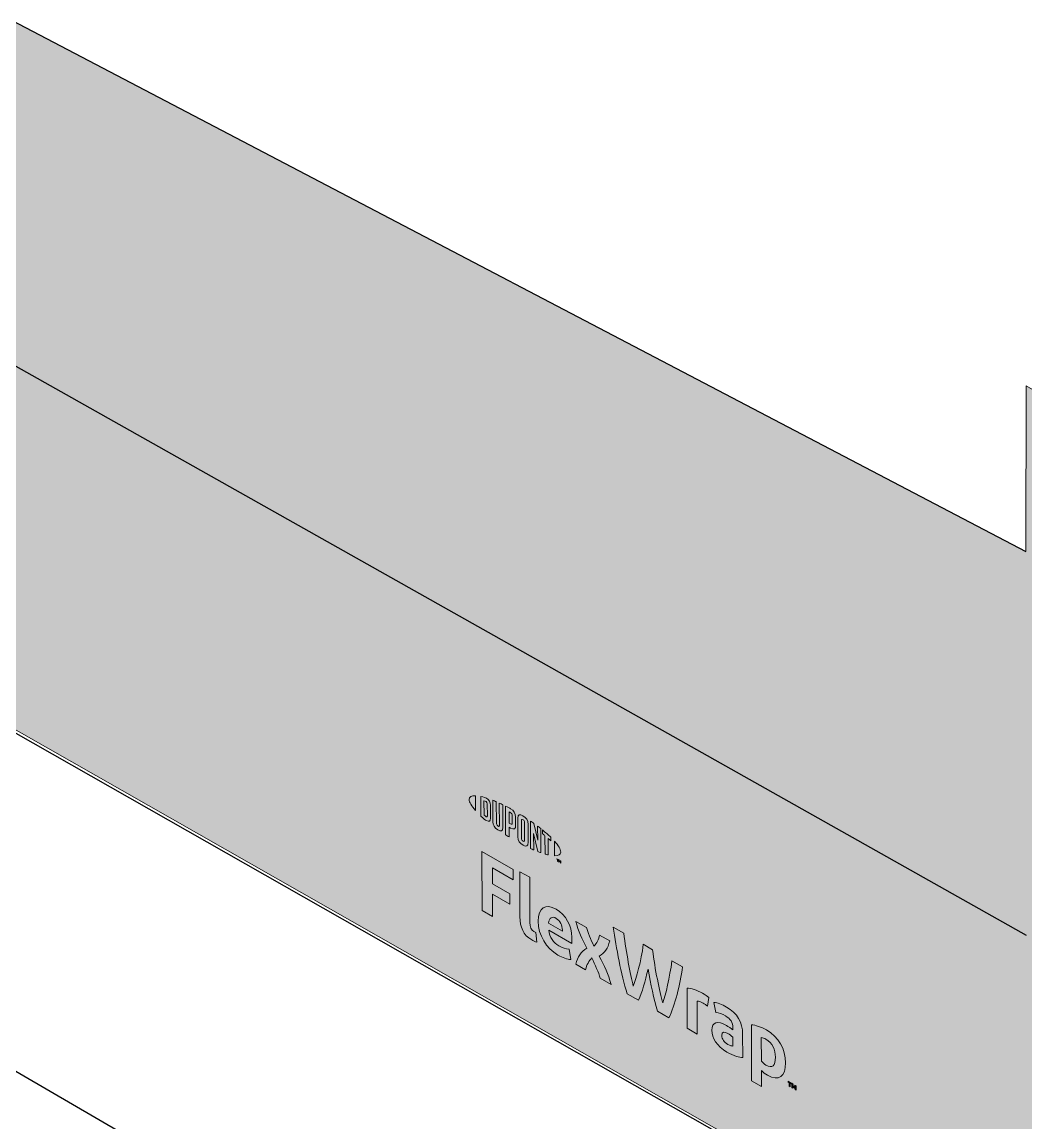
# Model space of a CAD drawing. Header units: inches. Extents: x -26 to 76, y -15 to 22.
# Drawn here: x -12.768 to -11.785, y 5.585 to 6.663 of the extents above; entities that cross this region are included whole.
import ezdxf

# ---------------------------------------------------------------- set-up
doc = ezdxf.new("R2010")
doc.units = ezdxf.units.IN
doc.header["$MEASUREMENT"] = 0
for name, color, linetype, lineweight in [('.ATI-HATCH', 7, 'Continuous', 0), ('G-ANNO-TTLB', 7, 'Continuous', 0), ('TYVEK', 7, 'Continuous', 0)]:
    doc.layers.add(name, color=color, linetype=linetype, lineweight=lineweight)

# ---------------------------------------------------------------- blocks, each defined once
blk = doc.blocks.new('Block_200')
at = {"layer": 'TYVEK', "true_color": 0x000000, "transparency": 33554687}
h = blk.add_hatch(color=18, dxfattribs=at)
h.dxf.hatch_style = 2
edge = h.paths.add_edge_path()
edge.add_spline(control_points=[(-12.3172, 5.7931), (-12.3172, 5.7931), (-12.3173, 5.8507), (-12.3173, 5.8507), (-12.3173, 5.8507), (-12.2869, 5.8332), (-12.2869, 5.8332), (-12.2869, 5.8332), (-12.2869, 5.8232), (-12.2869, 5.8232), (-12.2869, 5.8232), (-12.3071, 5.8348), (-12.3071, 5.8348), (-12.3071, 5.8348), (-12.307, 5.8192), (-12.307, 5.8192), (-12.307, 5.8192), (-12.2901, 5.8094), (-12.2901, 5.8094), (-12.2901, 5.8094), (-12.2901, 5.7994), (-12.2901, 5.7994), (-12.2901, 5.7994), (-12.307, 5.8091), (-12.307, 5.8091), (-12.307, 5.8091), (-12.307, 5.7873), (-12.307, 5.7873), (-12.307, 5.7873), (-12.3172, 5.7931), (-12.3172, 5.7931)], knot_values=[0, 0, 0, 0, 1, 1, 1, 2, 2, 2, 3, 3, 3, 4, 4, 4, 5, 5, 5, 6, 6, 6, 7, 7, 7, 8, 8, 8, 9, 9, 9, 10, 10, 10, 10], degree=3, periodic=0)
h = blk.add_hatch(color=18, dxfattribs=at)
h.dxf.hatch_style = 2
edge = h.paths.add_edge_path()
edge.add_spline(control_points=[(-12.2703, 5.7814), (-12.2703, 5.777), (-12.2693, 5.774), (-12.2664, 5.7724), (-12.2657, 5.772), (-12.265, 5.7717), (-12.2644, 5.7715), (-12.2644, 5.7715), (-12.2636, 5.7621), (-12.2636, 5.7621), (-12.265, 5.7625), (-12.2672, 5.7635), (-12.2686, 5.7643), (-12.2768, 5.769), (-12.2801, 5.777), (-12.2801, 5.7869), (-12.2801, 5.7869), (-12.2803, 5.8308), (-12.2803, 5.8308), (-12.2803, 5.8308), (-12.2704, 5.8258), (-12.2704, 5.8258), (-12.2704, 5.8258), (-12.2703, 5.7814), (-12.2703, 5.7814)], knot_values=[0, 0, 0, 0, 1, 1, 1, 2, 2, 2, 3, 3, 3, 4, 4, 4, 5, 5, 5, 6, 6, 6, 7, 7, 7, 8, 8, 8, 8], degree=3, periodic=0)
h = blk.add_hatch(color=18, dxfattribs=at)
h.dxf.hatch_style = 2
edge = h.paths.add_edge_path()
edge.add_spline(control_points=[(-12.2521, 5.7807), (-12.2521, 5.7807), (-12.2386, 5.773), (-12.2386, 5.773), (-12.2386, 5.773), (-12.2386, 5.7739), (-12.2386, 5.7739), (-12.2386, 5.7785), (-12.2407, 5.7831), (-12.2446, 5.7854), (-12.2488, 5.7878), (-12.2515, 5.786), (-12.2521, 5.7807)], knot_values=[0, 0, 0, 0, 1, 1, 1, 2, 2, 2, 3, 3, 3, 4, 4, 4, 4], degree=3, periodic=0)
edge = h.paths.add_edge_path()
edge.add_spline(control_points=[(-12.2304, 5.7452), (-12.2336, 5.7453), (-12.2382, 5.7468), (-12.2429, 5.7495), (-12.2544, 5.7561), (-12.2622, 5.769), (-12.2623, 5.7826), (-12.2623, 5.7957), (-12.2551, 5.8004), (-12.2447, 5.7944), (-12.2353, 5.7891), (-12.2292, 5.7779), (-12.2292, 5.7669), (-12.2291, 5.7644), (-12.2293, 5.7624), (-12.2294, 5.7608), (-12.2294, 5.7608), (-12.2519, 5.7737), (-12.2519, 5.7737), (-12.251, 5.7666), (-12.2476, 5.7618), (-12.2419, 5.7585), (-12.2384, 5.7565), (-12.2351, 5.7555), (-12.232, 5.7552), (-12.232, 5.7552), (-12.2304, 5.7452), (-12.2304, 5.7452)], knot_values=[0, 0, 0, 0, 1, 1, 1, 2, 2, 2, 3, 3, 3, 4, 4, 4, 5, 5, 5, 6, 6, 6, 7, 7, 7, 8, 8, 8, 9, 9, 9, 9], degree=3, periodic=0)
h = blk.add_hatch(color=18, dxfattribs=at)
h.dxf.hatch_style = 2
edge = h.paths.add_edge_path()
edge.add_spline(control_points=[(-12.2146, 5.7563), (-12.2194, 5.7651), (-12.2232, 5.7729), (-12.2254, 5.7824), (-12.2254, 5.7824), (-12.2148, 5.7763), (-12.2148, 5.7763), (-12.2139, 5.7721), (-12.2107, 5.7647), (-12.2076, 5.7582), (-12.2049, 5.7612), (-12.2027, 5.7647), (-12.2022, 5.7691), (-12.2022, 5.7691), (-12.1922, 5.7633), (-12.1922, 5.7633), (-12.194, 5.7559), (-12.1972, 5.7517), (-12.2025, 5.7484), (-12.1973, 5.7388), (-12.1938, 5.731), (-12.1909, 5.7207), (-12.1909, 5.7207), (-12.2015, 5.7268), (-12.2015, 5.7268), (-12.203, 5.7322), (-12.2066, 5.7404), (-12.2096, 5.7467), (-12.2123, 5.7437), (-12.2149, 5.7402), (-12.2158, 5.735), (-12.2158, 5.735), (-12.2254, 5.7405), (-12.2254, 5.7405), (-12.2236, 5.748), (-12.2203, 5.7526), (-12.2146, 5.7563)], knot_values=[0, 0, 0, 0, 1, 1, 1, 2, 2, 2, 3, 3, 3, 4, 4, 4, 5, 5, 5, 6, 6, 6, 7, 7, 7, 8, 8, 8, 9, 9, 9, 10, 10, 10, 11, 11, 11, 12, 12, 12, 12], degree=3, periodic=0)
h = blk.add_hatch(color=18, dxfattribs=at)
h.dxf.hatch_style = 2
edge = h.paths.add_edge_path()
edge.add_spline(control_points=[(-12.1313, 5.7438), (-12.1313, 5.7438), (-12.1209, 5.7379), (-12.1209, 5.7379), (-12.1235, 5.7203), (-12.1282, 5.7004), (-12.1342, 5.6881), (-12.1342, 5.6881), (-12.1454, 5.6945), (-12.1454, 5.6945), (-12.1489, 5.7068), (-12.1521, 5.7207), (-12.1547, 5.7357), (-12.1574, 5.7237), (-12.1604, 5.7134), (-12.164, 5.7052), (-12.164, 5.7052), (-12.1752, 5.7116), (-12.1752, 5.7116), (-12.1809, 5.7307), (-12.186, 5.7562), (-12.1887, 5.7768), (-12.1887, 5.7768), (-12.1784, 5.7709), (-12.1784, 5.7709), (-12.1761, 5.7523), (-12.1721, 5.7305), (-12.1691, 5.7192), (-12.1661, 5.7271), (-12.1614, 5.7432), (-12.1593, 5.76), (-12.1593, 5.76), (-12.1502, 5.7547), (-12.1502, 5.7547), (-12.148, 5.7356), (-12.1434, 5.714), (-12.1402, 5.7026), (-12.1374, 5.7106), (-12.1334, 5.7277), (-12.1313, 5.7438)], knot_values=[0, 0, 0, 0, 1, 1, 1, 2, 2, 2, 3, 3, 3, 4, 4, 4, 5, 5, 5, 6, 6, 6, 7, 7, 7, 8, 8, 8, 9, 9, 9, 10, 10, 10, 11, 11, 11, 12, 12, 12, 13, 13, 13, 13], degree=3, periodic=0)
h = blk.add_hatch(color=18, dxfattribs=at)
h.dxf.hatch_style = 2
edge = h.paths.add_edge_path()
edge.add_spline(control_points=[(-12.1015, 5.7122), (-12.0989, 5.7108), (-12.0965, 5.7091), (-12.0951, 5.7078), (-12.0951, 5.7078), (-12.0965, 5.6994), (-12.0965, 5.6994), (-12.0977, 5.7005), (-12.0992, 5.7016), (-12.1007, 5.7024), (-12.1033, 5.7039), (-12.1051, 5.7044), (-12.1066, 5.7044), (-12.1066, 5.7044), (-12.1065, 5.6722), (-12.1065, 5.6722), (-12.1065, 5.6722), (-12.1164, 5.6779), (-12.1164, 5.6779), (-12.1164, 5.6779), (-12.1165, 5.7172), (-12.1165, 5.7172), (-12.1126, 5.7172), (-12.1066, 5.7152), (-12.1015, 5.7122)], knot_values=[0, 0, 0, 0, 1, 1, 1, 2, 2, 2, 3, 3, 3, 4, 4, 4, 5, 5, 5, 6, 6, 6, 7, 7, 7, 8, 8, 8, 8], degree=3, periodic=0)
h = blk.add_hatch(color=18, dxfattribs=at)
h.dxf.hatch_style = 2
edge = h.paths.add_edge_path()
edge.add_spline(control_points=[(-12.0716, 5.6604), (-12.0716, 5.6604), (-12.0716, 5.6692), (-12.0716, 5.6692), (-12.0732, 5.6706), (-12.0749, 5.6718), (-12.0767, 5.6728), (-12.0799, 5.6747), (-12.0825, 5.6747), (-12.0825, 5.6708), (-12.0825, 5.6674), (-12.0803, 5.6643), (-12.0766, 5.6621), (-12.0744, 5.6609), (-12.0726, 5.6604), (-12.0716, 5.6604)], knot_values=[0, 0, 0, 0, 1, 1, 1, 2, 2, 2, 3, 3, 3, 4, 4, 4, 5, 5, 5, 5], degree=3, periodic=0)
edge = h.paths.add_edge_path()
edge.add_spline(control_points=[(-12.0775, 5.6546), (-12.0873, 5.6602), (-12.0922, 5.6685), (-12.0922, 5.6759), (-12.0923, 5.684), (-12.0865, 5.6855), (-12.078, 5.6807), (-12.076, 5.6795), (-12.0734, 5.6777), (-12.0716, 5.6764), (-12.0716, 5.6764), (-12.0716, 5.6783), (-12.0716, 5.6783), (-12.0716, 5.6834), (-12.0741, 5.6872), (-12.0789, 5.6899), (-12.082, 5.6917), (-12.0854, 5.6931), (-12.0883, 5.6933), (-12.0883, 5.6933), (-12.0901, 5.7032), (-12.0901, 5.7032), (-12.087, 5.703), (-12.0821, 5.7011), (-12.0778, 5.6986), (-12.0673, 5.6926), (-12.0621, 5.6832), (-12.0621, 5.6721), (-12.0621, 5.6721), (-12.062, 5.6493), (-12.062, 5.6493), (-12.0649, 5.6492), (-12.0704, 5.6505), (-12.0775, 5.6546)], knot_values=[0, 0, 0, 0, 1, 1, 1, 2, 2, 2, 3, 3, 3, 4, 4, 4, 5, 5, 5, 6, 6, 6, 7, 7, 7, 8, 8, 8, 9, 9, 9, 10, 10, 10, 11, 11, 11, 11], degree=3, periodic=0)
h = blk.add_hatch(color=18, dxfattribs=at)
h.dxf.hatch_style = 2
edge = h.paths.add_edge_path()
edge.add_spline(control_points=[(-12.0392, 5.6419), (-12.0329, 5.6383), (-12.03, 5.6411), (-12.03, 5.6495), (-12.03, 5.6569), (-12.0327, 5.6634), (-12.0392, 5.6671), (-12.041, 5.6682), (-12.0423, 5.6685), (-12.0438, 5.6687), (-12.0438, 5.6687), (-12.0437, 5.6457), (-12.0437, 5.6457), (-12.0424, 5.6442), (-12.0412, 5.6431), (-12.0392, 5.6419)], knot_values=[0, 0, 0, 0, 1, 1, 1, 2, 2, 2, 3, 3, 3, 4, 4, 4, 5, 5, 5, 5], degree=3, periodic=0)
edge = h.paths.add_edge_path()
edge.add_spline(control_points=[(-12.0377, 5.6319), (-12.0402, 5.6333), (-12.0419, 5.6346), (-12.0437, 5.6364), (-12.0437, 5.6364), (-12.0437, 5.6208), (-12.0437, 5.6208), (-12.0437, 5.6208), (-12.0534, 5.6264), (-12.0534, 5.6264), (-12.0534, 5.6264), (-12.0535, 5.6812), (-12.0535, 5.6812), (-12.0495, 5.681), (-12.0438, 5.6791), (-12.0387, 5.6762), (-12.0271, 5.6695), (-12.02, 5.6573), (-12.02, 5.6441), (-12.02, 5.6307), (-12.0266, 5.6255), (-12.0377, 5.6319)], knot_values=[0, 0, 0, 0, 1, 1, 1, 2, 2, 2, 3, 3, 3, 4, 4, 4, 5, 5, 5, 6, 6, 6, 7, 7, 7, 7], degree=3, periodic=0)
h = blk.add_hatch(color=18, dxfattribs=at)
h.dxf.hatch_style = 2
edge = h.paths.add_edge_path()
edge.add_spline(control_points=[(-12.013, 5.6235), (-12.0126, 5.6223), (-12.0123, 5.6213), (-12.0118, 5.6204), (-12.0114, 5.6209), (-12.0111, 5.6214), (-12.0108, 5.6222), (-12.0108, 5.6222), (-12.0097, 5.6216), (-12.0097, 5.6216), (-12.0097, 5.6216), (-12.0097, 5.6174), (-12.0097, 5.6174), (-12.0097, 5.6174), (-12.0106, 5.6179), (-12.0106, 5.6179), (-12.0106, 5.6179), (-12.0106, 5.6199), (-12.0106, 5.6199), (-12.0106, 5.6199), (-12.0106, 5.6205), (-12.0106, 5.6205), (-12.0109, 5.62), (-12.0112, 5.6195), (-12.0115, 5.6192), (-12.0115, 5.6192), (-12.0122, 5.6196), (-12.0122, 5.6196), (-12.0125, 5.6203), (-12.0128, 5.6212), (-12.0131, 5.622), (-12.0131, 5.622), (-12.0131, 5.6213), (-12.0131, 5.6213), (-12.0131, 5.6213), (-12.0131, 5.6193), (-12.0131, 5.6193), (-12.0131, 5.6193), (-12.014, 5.6198), (-12.014, 5.6198), (-12.014, 5.6198), (-12.014, 5.6241), (-12.014, 5.6241), (-12.014, 5.6241), (-12.013, 5.6235), (-12.013, 5.6235)], knot_values=[0, 0, 0, 0, 1, 1, 1, 2, 2, 2, 3, 3, 3, 4, 4, 4, 5, 5, 5, 6, 6, 6, 7, 7, 7, 8, 8, 8, 9, 9, 9, 10, 10, 10, 11, 11, 11, 12, 12, 12, 13, 13, 13, 14, 14, 14, 15, 15, 15, 15], degree=3, periodic=0)
edge = h.paths.add_edge_path()
edge.add_spline(control_points=[(-12.0164, 5.6245), (-12.0164, 5.6245), (-12.0174, 5.6251), (-12.0174, 5.6251), (-12.0174, 5.6251), (-12.0174, 5.626), (-12.0174, 5.626), (-12.0174, 5.626), (-12.0144, 5.6243), (-12.0144, 5.6243), (-12.0144, 5.6243), (-12.0144, 5.6234), (-12.0144, 5.6234), (-12.0144, 5.6234), (-12.0154, 5.6239), (-12.0154, 5.6239), (-12.0154, 5.6239), (-12.0154, 5.6206), (-12.0154, 5.6206), (-12.0154, 5.6206), (-12.0164, 5.6212), (-12.0164, 5.6212), (-12.0164, 5.6212), (-12.0164, 5.6245), (-12.0164, 5.6245)], knot_values=[0, 0, 0, 0, 1, 1, 1, 2, 2, 2, 3, 3, 3, 4, 4, 4, 5, 5, 5, 6, 6, 6, 7, 7, 7, 8, 8, 8, 8], degree=3, periodic=0)
at = {"layer": 'TYVEK'}
for points, knots in [([(-12.3172, 5.7931), (-12.3172, 5.7931), (-12.3173, 5.8507), (-12.3173, 5.8507), (-12.3173, 5.8507), (-12.2869, 5.8332), (-12.2869, 5.8332), (-12.2869, 5.8332), (-12.2869, 5.8232), (-12.2869, 5.8232), (-12.2869, 5.8232), (-12.3071, 5.8348), (-12.3071, 5.8348), (-12.3071, 5.8348), (-12.307, 5.8192), (-12.307, 5.8192), (-12.307, 5.8192), (-12.2901, 5.8094), (-12.2901, 5.8094), (-12.2901, 5.8094), (-12.2901, 5.7994), (-12.2901, 5.7994), (-12.2901, 5.7994), (-12.307, 5.8091), (-12.307, 5.8091), (-12.307, 5.8091), (-12.307, 5.7873), (-12.307, 5.7873), (-12.307, 5.7873), (-12.3172, 5.7931), (-12.3172, 5.7931)], [0, 0, 0, 0, 1, 1, 1, 2, 2, 2, 3, 3, 3, 4, 4, 4, 5, 5, 5, 6, 6, 6, 7, 7, 7, 8, 8, 8, 9, 9, 9, 10, 10, 10, 10]), ([(-12.2703, 5.7814), (-12.2703, 5.777), (-12.2693, 5.774), (-12.2664, 5.7724), (-12.2657, 5.772), (-12.265, 5.7717), (-12.2644, 5.7715), (-12.2644, 5.7715), (-12.2636, 5.7621), (-12.2636, 5.7621), (-12.265, 5.7625), (-12.2672, 5.7635), (-12.2686, 5.7643), (-12.2768, 5.769), (-12.2801, 5.777), (-12.2801, 5.7869), (-12.2801, 5.7869), (-12.2803, 5.8308), (-12.2803, 5.8308), (-12.2803, 5.8308), (-12.2704, 5.8258), (-12.2704, 5.8258), (-12.2704, 5.8258), (-12.2703, 5.7814), (-12.2703, 5.7814)], [0, 0, 0, 0, 1, 1, 1, 2, 2, 2, 3, 3, 3, 4, 4, 4, 5, 5, 5, 6, 6, 6, 7, 7, 7, 8, 8, 8, 8]), ([(-12.2304, 5.7452), (-12.2336, 5.7453), (-12.2382, 5.7468), (-12.2429, 5.7495), (-12.2544, 5.7561), (-12.2622, 5.769), (-12.2623, 5.7826), (-12.2623, 5.7957), (-12.2551, 5.8004), (-12.2447, 5.7944), (-12.2353, 5.7891), (-12.2292, 5.7779), (-12.2292, 5.7669), (-12.2291, 5.7644), (-12.2293, 5.7624), (-12.2294, 5.7608), (-12.2294, 5.7608), (-12.2519, 5.7737), (-12.2519, 5.7737), (-12.251, 5.7666), (-12.2476, 5.7618), (-12.2419, 5.7585), (-12.2384, 5.7565), (-12.2351, 5.7555), (-12.232, 5.7552), (-12.232, 5.7552), (-12.2304, 5.7452), (-12.2304, 5.7452)], [0, 0, 0, 0, 1, 1, 1, 2, 2, 2, 3, 3, 3, 4, 4, 4, 5, 5, 5, 6, 6, 6, 7, 7, 7, 8, 8, 8, 9, 9, 9, 9]), ([(-12.2521, 5.7807), (-12.2521, 5.7807), (-12.2386, 5.773), (-12.2386, 5.773), (-12.2386, 5.773), (-12.2386, 5.7739), (-12.2386, 5.7739), (-12.2386, 5.7785), (-12.2407, 5.7831), (-12.2446, 5.7854), (-12.2488, 5.7878), (-12.2515, 5.786), (-12.2521, 5.7807)], [0, 0, 0, 0, 1, 1, 1, 2, 2, 2, 3, 3, 3, 4, 4, 4, 4]), ([(-12.2146, 5.7563), (-12.2194, 5.7651), (-12.2232, 5.7729), (-12.2254, 5.7824), (-12.2254, 5.7824), (-12.2148, 5.7763), (-12.2148, 5.7763), (-12.2139, 5.7721), (-12.2107, 5.7647), (-12.2076, 5.7582), (-12.2049, 5.7612), (-12.2027, 5.7647), (-12.2022, 5.7691), (-12.2022, 5.7691), (-12.1922, 5.7633), (-12.1922, 5.7633), (-12.194, 5.7559), (-12.1972, 5.7517), (-12.2025, 5.7484), (-12.1973, 5.7388), (-12.1938, 5.731), (-12.1909, 5.7207), (-12.1909, 5.7207), (-12.2015, 5.7268), (-12.2015, 5.7268), (-12.203, 5.7322), (-12.2066, 5.7404), (-12.2096, 5.7467), (-12.2123, 5.7437), (-12.2149, 5.7402), (-12.2158, 5.735), (-12.2158, 5.735), (-12.2254, 5.7405), (-12.2254, 5.7405), (-12.2236, 5.748), (-12.2203, 5.7526), (-12.2146, 5.7563)], [0, 0, 0, 0, 1, 1, 1, 2, 2, 2, 3, 3, 3, 4, 4, 4, 5, 5, 5, 6, 6, 6, 7, 7, 7, 8, 8, 8, 9, 9, 9, 10, 10, 10, 11, 11, 11, 12, 12, 12, 12]), ([(-12.1313, 5.7438), (-12.1313, 5.7438), (-12.1209, 5.7379), (-12.1209, 5.7379), (-12.1235, 5.7203), (-12.1282, 5.7004), (-12.1342, 5.6881), (-12.1342, 5.6881), (-12.1454, 5.6945), (-12.1454, 5.6945), (-12.1489, 5.7068), (-12.1521, 5.7207), (-12.1547, 5.7357), (-12.1574, 5.7237), (-12.1604, 5.7134), (-12.164, 5.7052), (-12.164, 5.7052), (-12.1752, 5.7116), (-12.1752, 5.7116), (-12.1809, 5.7307), (-12.186, 5.7562), (-12.1887, 5.7768), (-12.1887, 5.7768), (-12.1784, 5.7709), (-12.1784, 5.7709), (-12.1761, 5.7523), (-12.1721, 5.7305), (-12.1691, 5.7192), (-12.1661, 5.7271), (-12.1614, 5.7432), (-12.1593, 5.76), (-12.1593, 5.76), (-12.1502, 5.7547), (-12.1502, 5.7547), (-12.148, 5.7356), (-12.1434, 5.714), (-12.1402, 5.7026), (-12.1374, 5.7106), (-12.1334, 5.7277), (-12.1313, 5.7438)], [0, 0, 0, 0, 1, 1, 1, 2, 2, 2, 3, 3, 3, 4, 4, 4, 5, 5, 5, 6, 6, 6, 7, 7, 7, 8, 8, 8, 9, 9, 9, 10, 10, 10, 11, 11, 11, 12, 12, 12, 13, 13, 13, 13]), ([(-12.1015, 5.7122), (-12.0989, 5.7108), (-12.0965, 5.7091), (-12.0951, 5.7078), (-12.0951, 5.7078), (-12.0965, 5.6994), (-12.0965, 5.6994), (-12.0977, 5.7005), (-12.0992, 5.7016), (-12.1007, 5.7024), (-12.1033, 5.7039), (-12.1051, 5.7044), (-12.1066, 5.7044), (-12.1066, 5.7044), (-12.1065, 5.6722), (-12.1065, 5.6722), (-12.1065, 5.6722), (-12.1164, 5.6779), (-12.1164, 5.6779), (-12.1164, 5.6779), (-12.1165, 5.7172), (-12.1165, 5.7172), (-12.1126, 5.7172), (-12.1066, 5.7152), (-12.1015, 5.7122)], [0, 0, 0, 0, 1, 1, 1, 2, 2, 2, 3, 3, 3, 4, 4, 4, 5, 5, 5, 6, 6, 6, 7, 7, 7, 8, 8, 8, 8]), ([(-12.0775, 5.6546), (-12.0873, 5.6602), (-12.0922, 5.6685), (-12.0922, 5.6759), (-12.0923, 5.684), (-12.0865, 5.6855), (-12.078, 5.6807), (-12.076, 5.6795), (-12.0734, 5.6777), (-12.0716, 5.6764), (-12.0716, 5.6764), (-12.0716, 5.6783), (-12.0716, 5.6783), (-12.0716, 5.6834), (-12.0741, 5.6872), (-12.0789, 5.6899), (-12.082, 5.6917), (-12.0854, 5.6931), (-12.0883, 5.6933), (-12.0883, 5.6933), (-12.0901, 5.7032), (-12.0901, 5.7032), (-12.087, 5.703), (-12.0821, 5.7011), (-12.0778, 5.6986), (-12.0673, 5.6926), (-12.0621, 5.6832), (-12.0621, 5.6721), (-12.0621, 5.6721), (-12.062, 5.6493), (-12.062, 5.6493), (-12.0649, 5.6492), (-12.0704, 5.6505), (-12.0775, 5.6546)], [0, 0, 0, 0, 1, 1, 1, 2, 2, 2, 3, 3, 3, 4, 4, 4, 5, 5, 5, 6, 6, 6, 7, 7, 7, 8, 8, 8, 9, 9, 9, 10, 10, 10, 11, 11, 11, 11]), ([(-12.0377, 5.6319), (-12.0402, 5.6333), (-12.0419, 5.6346), (-12.0437, 5.6364), (-12.0437, 5.6364), (-12.0437, 5.6208), (-12.0437, 5.6208), (-12.0437, 5.6208), (-12.0534, 5.6264), (-12.0534, 5.6264), (-12.0534, 5.6264), (-12.0535, 5.6812), (-12.0535, 5.6812), (-12.0495, 5.681), (-12.0438, 5.6791), (-12.0387, 5.6762), (-12.0271, 5.6695), (-12.02, 5.6573), (-12.02, 5.6441), (-12.02, 5.6307), (-12.0266, 5.6255), (-12.0377, 5.6319)], [0, 0, 0, 0, 1, 1, 1, 2, 2, 2, 3, 3, 3, 4, 4, 4, 5, 5, 5, 6, 6, 6, 7, 7, 7, 7]), ([(-12.0716, 5.6604), (-12.0716, 5.6604), (-12.0716, 5.6692), (-12.0716, 5.6692), (-12.0732, 5.6706), (-12.0749, 5.6718), (-12.0767, 5.6728), (-12.0799, 5.6747), (-12.0825, 5.6747), (-12.0825, 5.6708), (-12.0825, 5.6674), (-12.0803, 5.6643), (-12.0766, 5.6621), (-12.0744, 5.6609), (-12.0726, 5.6604), (-12.0716, 5.6604)], [0, 0, 0, 0, 1, 1, 1, 2, 2, 2, 3, 3, 3, 4, 4, 4, 5, 5, 5, 5]), ([(-12.0392, 5.6419), (-12.0329, 5.6383), (-12.03, 5.6411), (-12.03, 5.6495), (-12.03, 5.6569), (-12.0327, 5.6634), (-12.0392, 5.6671), (-12.041, 5.6682), (-12.0423, 5.6685), (-12.0438, 5.6687), (-12.0438, 5.6687), (-12.0437, 5.6457), (-12.0437, 5.6457), (-12.0424, 5.6442), (-12.0412, 5.6431), (-12.0392, 5.6419)], [0, 0, 0, 0, 1, 1, 1, 2, 2, 2, 3, 3, 3, 4, 4, 4, 5, 5, 5, 5]), ([(-12.0164, 5.6245), (-12.0164, 5.6245), (-12.0174, 5.6251), (-12.0174, 5.6251), (-12.0174, 5.6251), (-12.0174, 5.626), (-12.0174, 5.626), (-12.0174, 5.626), (-12.0144, 5.6243), (-12.0144, 5.6243), (-12.0144, 5.6243), (-12.0144, 5.6234), (-12.0144, 5.6234), (-12.0144, 5.6234), (-12.0154, 5.6239), (-12.0154, 5.6239), (-12.0154, 5.6239), (-12.0154, 5.6206), (-12.0154, 5.6206), (-12.0154, 5.6206), (-12.0164, 5.6212), (-12.0164, 5.6212), (-12.0164, 5.6212), (-12.0164, 5.6245), (-12.0164, 5.6245)], [0, 0, 0, 0, 1, 1, 1, 2, 2, 2, 3, 3, 3, 4, 4, 4, 5, 5, 5, 6, 6, 6, 7, 7, 7, 8, 8, 8, 8]), ([(-12.013, 5.6235), (-12.0126, 5.6223), (-12.0123, 5.6213), (-12.0118, 5.6204), (-12.0114, 5.6209), (-12.0111, 5.6214), (-12.0108, 5.6222), (-12.0108, 5.6222), (-12.0097, 5.6216), (-12.0097, 5.6216), (-12.0097, 5.6216), (-12.0097, 5.6174), (-12.0097, 5.6174), (-12.0097, 5.6174), (-12.0106, 5.6179), (-12.0106, 5.6179), (-12.0106, 5.6179), (-12.0106, 5.6199), (-12.0106, 5.6199), (-12.0106, 5.6199), (-12.0106, 5.6205), (-12.0106, 5.6205), (-12.0109, 5.62), (-12.0112, 5.6195), (-12.0115, 5.6192), (-12.0115, 5.6192), (-12.0122, 5.6196), (-12.0122, 5.6196), (-12.0125, 5.6203), (-12.0128, 5.6212), (-12.0131, 5.622), (-12.0131, 5.622), (-12.0131, 5.6213), (-12.0131, 5.6213), (-12.0131, 5.6213), (-12.0131, 5.6193), (-12.0131, 5.6193), (-12.0131, 5.6193), (-12.014, 5.6198), (-12.014, 5.6198), (-12.014, 5.6198), (-12.014, 5.6241), (-12.014, 5.6241), (-12.014, 5.6241), (-12.013, 5.6235), (-12.013, 5.6235)], [0, 0, 0, 0, 1, 1, 1, 2, 2, 2, 3, 3, 3, 4, 4, 4, 5, 5, 5, 6, 6, 6, 7, 7, 7, 8, 8, 8, 9, 9, 9, 10, 10, 10, 11, 11, 11, 12, 12, 12, 13, 13, 13, 14, 14, 14, 15, 15, 15, 15])]:
    blk.add_open_spline(points, degree=3, knots=knots, dxfattribs=at)
blk = doc.blocks.new('Block_201')
at = {"layer": 'TYVEK', "true_color": 0x000000, "transparency": 33554687}
h = blk.add_hatch(color=18, dxfattribs=at)
h.dxf.hatch_style = 2
edge = h.paths.add_edge_path()
edge.add_spline(control_points=[(-12.3298, 5.9017), (-12.3298, 5.8991), (-12.3276, 5.8953), (-12.3237, 5.891), (-12.3237, 5.891), (-12.3237, 5.9054), (-12.3237, 5.9054), (-12.3276, 5.9055), (-12.3298, 5.9044), (-12.3298, 5.9017)], knot_values=[0, 0, 0, 0, 1, 1, 1, 2, 2, 2, 3, 3, 3, 3], degree=3, periodic=0)
h = blk.add_hatch(color=18, dxfattribs=at)
h.dxf.hatch_style = 2
edge = h.paths.add_edge_path()
edge.add_spline(control_points=[(-12.312, 5.8856), (-12.312, 5.8845), (-12.3126, 5.8845), (-12.3133, 5.8849), (-12.3138, 5.8852), (-12.3147, 5.8859), (-12.3153, 5.8865), (-12.3153, 5.8865), (-12.3154, 5.9003), (-12.3154, 5.9003), (-12.3147, 5.9001), (-12.3139, 5.8999), (-12.3133, 5.8996), (-12.3126, 5.8992), (-12.3121, 5.8985), (-12.3121, 5.8974), (-12.3121, 5.8974), (-12.312, 5.8856), (-12.312, 5.8856)], knot_values=[0, 0, 0, 0, 1, 1, 1, 2, 2, 2, 3, 3, 3, 4, 4, 4, 5, 5, 5, 6, 6, 6, 6], degree=3, periodic=0)
edge = h.paths.add_edge_path()
edge.add_spline(control_points=[(-12.3129, 5.9029), (-12.314, 5.9035), (-12.3155, 5.9041), (-12.3184, 5.9047), (-12.3184, 5.9047), (-12.3183, 5.8855), (-12.3183, 5.8855), (-12.3158, 5.8832), (-12.3139, 5.8816), (-12.3128, 5.881), (-12.3103, 5.8796), (-12.3089, 5.8805), (-12.3089, 5.8834), (-12.3089, 5.8834), (-12.309, 5.8961), (-12.309, 5.8961), (-12.309, 5.8989), (-12.3104, 5.9015), (-12.3129, 5.9029)], knot_values=[0, 0, 0, 0, 1, 1, 1, 2, 2, 2, 3, 3, 3, 4, 4, 4, 5, 5, 5, 6, 6, 6, 6], degree=3, periodic=0)
h = blk.add_hatch(color=18, dxfattribs=at)
h.dxf.hatch_style = 2
edge = h.paths.add_edge_path()
edge.add_spline(control_points=[(-12.3002, 5.8766), (-12.3002, 5.8755), (-12.3005, 5.875), (-12.3017, 5.8758), (-12.3029, 5.8767), (-12.3032, 5.8774), (-12.3032, 5.8788), (-12.3032, 5.8788), (-12.3033, 5.8996), (-12.3033, 5.8996), (-12.3041, 5.8999), (-12.3058, 5.9007), (-12.3066, 5.901), (-12.3066, 5.901), (-12.3065, 5.8799), (-12.3065, 5.8799), (-12.3065, 5.8765), (-12.3051, 5.8744), (-12.3017, 5.872), (-12.2987, 5.8699), (-12.2968, 5.8706), (-12.2968, 5.8743), (-12.2968, 5.8743), (-12.2969, 5.8966), (-12.2969, 5.8966), (-12.2975, 5.8969), (-12.2996, 5.8979), (-12.3003, 5.8982), (-12.3003, 5.8982), (-12.3002, 5.8766), (-12.3002, 5.8766)], knot_values=[0, 0, 0, 0, 1, 1, 1, 2, 2, 2, 3, 3, 3, 4, 4, 4, 5, 5, 5, 6, 6, 6, 7, 7, 7, 8, 8, 8, 9, 9, 9, 10, 10, 10, 10], degree=3, periodic=0)
h = blk.add_hatch(color=18, dxfattribs=at)
h.dxf.hatch_style = 2
edge = h.paths.add_edge_path()
edge.add_spline(control_points=[(-12.2878, 5.8786), (-12.2878, 5.8774), (-12.2882, 5.877), (-12.2895, 5.8778), (-12.2895, 5.8778), (-12.2907, 5.8785), (-12.2907, 5.8785), (-12.2907, 5.8785), (-12.2908, 5.8895), (-12.2908, 5.8895), (-12.2902, 5.8893), (-12.29, 5.8891), (-12.2896, 5.8889), (-12.2881, 5.8881), (-12.2878, 5.8872), (-12.2878, 5.886), (-12.2878, 5.886), (-12.2878, 5.8786), (-12.2878, 5.8786)], knot_values=[0, 0, 0, 0, 1, 1, 1, 2, 2, 2, 3, 3, 3, 4, 4, 4, 5, 5, 5, 6, 6, 6, 6], degree=3, periodic=0)
edge = h.paths.add_edge_path()
edge.add_spline(control_points=[(-12.2894, 5.8927), (-12.29, 5.8931), (-12.2922, 5.8942), (-12.2942, 5.8952), (-12.2942, 5.8952), (-12.2941, 5.8672), (-12.2941, 5.8672), (-12.2935, 5.8668), (-12.2917, 5.8656), (-12.2907, 5.8651), (-12.2907, 5.8651), (-12.2907, 5.8746), (-12.2907, 5.8746), (-12.2907, 5.8746), (-12.2894, 5.8738), (-12.2894, 5.8738), (-12.2858, 5.8718), (-12.2843, 5.8728), (-12.2843, 5.8763), (-12.2843, 5.8763), (-12.2844, 5.8846), (-12.2844, 5.8846), (-12.2844, 5.8881), (-12.286, 5.8908), (-12.2894, 5.8927)], knot_values=[0, 0, 0, 0, 1, 1, 1, 2, 2, 2, 3, 3, 3, 4, 4, 4, 5, 5, 5, 6, 6, 6, 7, 7, 7, 8, 8, 8, 8], degree=3, periodic=0)
h = blk.add_hatch(color=18, dxfattribs=at)
h.dxf.hatch_style = 2
edge = h.paths.add_edge_path()
edge.add_spline(control_points=[(-12.2756, 5.8618), (-12.2756, 5.8607), (-12.2759, 5.8603), (-12.2771, 5.861), (-12.2783, 5.8616), (-12.2787, 5.8625), (-12.2787, 5.8636), (-12.2787, 5.8636), (-12.2787, 5.8811), (-12.2787, 5.8811), (-12.2787, 5.8822), (-12.2784, 5.8827), (-12.2771, 5.8819), (-12.2759, 5.8812), (-12.2756, 5.8804), (-12.2756, 5.8793), (-12.2756, 5.8793), (-12.2756, 5.8618), (-12.2756, 5.8618)], knot_values=[0, 0, 0, 0, 1, 1, 1, 2, 2, 2, 3, 3, 3, 4, 4, 4, 5, 5, 5, 6, 6, 6, 6], degree=3, periodic=0)
edge = h.paths.add_edge_path()
edge.add_spline(control_points=[(-12.2772, 5.8858), (-12.2803, 5.8878), (-12.2822, 5.8873), (-12.2822, 5.8836), (-12.2822, 5.8836), (-12.2822, 5.8653), (-12.2822, 5.8653), (-12.2821, 5.8614), (-12.2804, 5.8588), (-12.2771, 5.857), (-12.2738, 5.8553), (-12.2721, 5.8558), (-12.2721, 5.8599), (-12.2721, 5.8599), (-12.2722, 5.8774), (-12.2722, 5.8774), (-12.2722, 5.8814), (-12.2737, 5.8837), (-12.2772, 5.8858)], knot_values=[0, 0, 0, 0, 1, 1, 1, 2, 2, 2, 3, 3, 3, 4, 4, 4, 5, 5, 5, 6, 6, 6, 6], degree=3, periodic=0)
h = blk.add_hatch(color=18, dxfattribs=at)
h.dxf.hatch_style = 2
edge = h.paths.add_edge_path()
edge.add_spline(control_points=[(-12.2627, 5.8619), (-12.2627, 5.8619), (-12.2665, 5.8783), (-12.2665, 5.8783), (-12.2675, 5.8791), (-12.2688, 5.88), (-12.2697, 5.8806), (-12.2697, 5.8806), (-12.2697, 5.8537), (-12.2697, 5.8537), (-12.269, 5.8534), (-12.2673, 5.8526), (-12.2664, 5.8523), (-12.2664, 5.8523), (-12.2667, 5.8683), (-12.2667, 5.8683), (-12.2667, 5.8683), (-12.2626, 5.8507), (-12.2626, 5.8507), (-12.2618, 5.8504), (-12.2605, 5.8499), (-12.2597, 5.8497), (-12.2597, 5.8497), (-12.2598, 5.8733), (-12.2598, 5.8733), (-12.2606, 5.874), (-12.2622, 5.8752), (-12.2629, 5.8757), (-12.2629, 5.8757), (-12.2627, 5.8619), (-12.2627, 5.8619)], knot_values=[0, 0, 0, 0, 1, 1, 1, 2, 2, 2, 3, 3, 3, 4, 4, 4, 5, 5, 5, 6, 6, 6, 7, 7, 7, 8, 8, 8, 9, 9, 9, 10, 10, 10, 10], degree=3, periodic=0)
h = blk.add_hatch(color=18, dxfattribs=at)
h.dxf.hatch_style = 2
edge = h.paths.add_edge_path()
edge.add_spline(control_points=[(-12.2581, 5.8682), (-12.2572, 5.8675), (-12.2564, 5.8668), (-12.2556, 5.8662), (-12.2556, 5.8662), (-12.2555, 5.8483), (-12.2555, 5.8483), (-12.2548, 5.8481), (-12.2534, 5.8477), (-12.2525, 5.8475), (-12.2525, 5.8475), (-12.2525, 5.8636), (-12.2525, 5.8636), (-12.2516, 5.8628), (-12.2508, 5.8621), (-12.25, 5.8614), (-12.25, 5.8614), (-12.25, 5.8648), (-12.25, 5.8648), (-12.2525, 5.8672), (-12.2551, 5.8695), (-12.2581, 5.8719), (-12.2581, 5.8719), (-12.2581, 5.8682), (-12.2581, 5.8682)], knot_values=[0, 0, 0, 0, 1, 1, 1, 2, 2, 2, 3, 3, 3, 4, 4, 4, 5, 5, 5, 6, 6, 6, 7, 7, 7, 8, 8, 8, 8], degree=3, periodic=0)
h = blk.add_hatch(color=18, dxfattribs=at)
h.dxf.hatch_style = 2
edge = h.paths.add_edge_path()
edge.add_spline(control_points=[(-12.2402, 5.8503), (-12.2402, 5.8477), (-12.2425, 5.8465), (-12.2463, 5.8466), (-12.2463, 5.8466), (-12.2464, 5.861), (-12.2464, 5.861), (-12.2425, 5.8567), (-12.2402, 5.8529), (-12.2402, 5.8503)], knot_values=[0, 0, 0, 0, 1, 1, 1, 2, 2, 2, 3, 3, 3, 3], degree=3, periodic=0)
h = blk.add_hatch(color=18, dxfattribs=at)
h.dxf.hatch_style = 2
edge = h.paths.add_edge_path()
edge.add_spline(control_points=[(-12.242, 5.8427), (-12.242, 5.8427), (-12.2417, 5.8424), (-12.2417, 5.8424), (-12.2417, 5.8424), (-12.2411, 5.8411), (-12.2411, 5.8411), (-12.2411, 5.8411), (-12.2406, 5.8418), (-12.2406, 5.8418), (-12.2406, 5.8418), (-12.2402, 5.8416), (-12.2402, 5.8416), (-12.2402, 5.8416), (-12.2402, 5.8395), (-12.2402, 5.8395), (-12.2402, 5.8395), (-12.2405, 5.8397), (-12.2405, 5.8397), (-12.2405, 5.8397), (-12.2405, 5.8412), (-12.2405, 5.8412), (-12.2405, 5.8412), (-12.2411, 5.8405), (-12.2411, 5.8405), (-12.2411, 5.8405), (-12.2411, 5.8405), (-12.2411, 5.8405), (-12.2411, 5.8405), (-12.2417, 5.8419), (-12.2417, 5.8419), (-12.2417, 5.8419), (-12.2417, 5.8404), (-12.2417, 5.8404), (-12.2417, 5.8404), (-12.242, 5.8406), (-12.242, 5.8406), (-12.242, 5.8406), (-12.242, 5.8427), (-12.242, 5.8427)], knot_values=[0, 0, 0, 0, 1, 1, 1, 2, 2, 2, 3, 3, 3, 4, 4, 4, 5, 5, 5, 6, 6, 6, 7, 7, 7, 8, 8, 8, 9, 9, 9, 10, 10, 10, 11, 11, 11, 12, 12, 12, 13, 13, 13, 13], degree=3, periodic=0)
edge = h.paths.add_edge_path()
edge.add_spline(control_points=[(-12.2433, 5.843), (-12.2433, 5.843), (-12.2439, 5.8433), (-12.2439, 5.8433), (-12.2439, 5.8433), (-12.2439, 5.8437), (-12.2439, 5.8437), (-12.2439, 5.8437), (-12.2424, 5.8429), (-12.2424, 5.8429), (-12.2424, 5.8429), (-12.2424, 5.8425), (-12.2424, 5.8425), (-12.2424, 5.8425), (-12.243, 5.8428), (-12.243, 5.8428), (-12.243, 5.8428), (-12.243, 5.8411), (-12.243, 5.8411), (-12.243, 5.8411), (-12.2433, 5.8413), (-12.2433, 5.8413), (-12.2433, 5.8413), (-12.2433, 5.843), (-12.2433, 5.843)], knot_values=[0, 0, 0, 0, 1, 1, 1, 2, 2, 2, 3, 3, 3, 4, 4, 4, 5, 5, 5, 6, 6, 6, 7, 7, 7, 8, 8, 8, 8], degree=3, periodic=0)
at = {"layer": 'TYVEK'}
for points, knots in [([(-12.3298, 5.9017), (-12.3298, 5.8991), (-12.3276, 5.8953), (-12.3237, 5.891), (-12.3237, 5.891), (-12.3237, 5.9054), (-12.3237, 5.9054), (-12.3276, 5.9055), (-12.3298, 5.9044), (-12.3298, 5.9017)], [0, 0, 0, 0, 1, 1, 1, 2, 2, 2, 3, 3, 3, 3]), ([(-12.3129, 5.9029), (-12.314, 5.9035), (-12.3155, 5.9041), (-12.3184, 5.9047), (-12.3184, 5.9047), (-12.3183, 5.8855), (-12.3183, 5.8855), (-12.3158, 5.8832), (-12.3139, 5.8816), (-12.3128, 5.881), (-12.3103, 5.8796), (-12.3089, 5.8805), (-12.3089, 5.8834), (-12.3089, 5.8834), (-12.309, 5.8961), (-12.309, 5.8961), (-12.309, 5.8989), (-12.3104, 5.9015), (-12.3129, 5.9029)], [0, 0, 0, 0, 1, 1, 1, 2, 2, 2, 3, 3, 3, 4, 4, 4, 5, 5, 5, 6, 6, 6, 6]), ([(-12.312, 5.8856), (-12.312, 5.8845), (-12.3126, 5.8845), (-12.3133, 5.8849), (-12.3138, 5.8852), (-12.3147, 5.8859), (-12.3153, 5.8865), (-12.3153, 5.8865), (-12.3154, 5.9003), (-12.3154, 5.9003), (-12.3147, 5.9001), (-12.3139, 5.8999), (-12.3133, 5.8996), (-12.3126, 5.8992), (-12.3121, 5.8985), (-12.3121, 5.8974), (-12.3121, 5.8974), (-12.312, 5.8856), (-12.312, 5.8856)], [0, 0, 0, 0, 1, 1, 1, 2, 2, 2, 3, 3, 3, 4, 4, 4, 5, 5, 5, 6, 6, 6, 6]), ([(-12.3002, 5.8766), (-12.3002, 5.8755), (-12.3005, 5.875), (-12.3017, 5.8758), (-12.3029, 5.8767), (-12.3032, 5.8774), (-12.3032, 5.8788), (-12.3032, 5.8788), (-12.3033, 5.8996), (-12.3033, 5.8996), (-12.3041, 5.8999), (-12.3058, 5.9007), (-12.3066, 5.901), (-12.3066, 5.901), (-12.3065, 5.8799), (-12.3065, 5.8799), (-12.3065, 5.8765), (-12.3051, 5.8744), (-12.3017, 5.872), (-12.2987, 5.8699), (-12.2968, 5.8706), (-12.2968, 5.8743), (-12.2968, 5.8743), (-12.2969, 5.8966), (-12.2969, 5.8966), (-12.2975, 5.8969), (-12.2996, 5.8979), (-12.3003, 5.8982), (-12.3003, 5.8982), (-12.3002, 5.8766), (-12.3002, 5.8766)], [0, 0, 0, 0, 1, 1, 1, 2, 2, 2, 3, 3, 3, 4, 4, 4, 5, 5, 5, 6, 6, 6, 7, 7, 7, 8, 8, 8, 9, 9, 9, 10, 10, 10, 10]), ([(-12.2894, 5.8927), (-12.29, 5.8931), (-12.2922, 5.8942), (-12.2942, 5.8952), (-12.2942, 5.8952), (-12.2941, 5.8672), (-12.2941, 5.8672), (-12.2935, 5.8668), (-12.2917, 5.8656), (-12.2907, 5.8651), (-12.2907, 5.8651), (-12.2907, 5.8746), (-12.2907, 5.8746), (-12.2907, 5.8746), (-12.2894, 5.8738), (-12.2894, 5.8738), (-12.2858, 5.8718), (-12.2843, 5.8728), (-12.2843, 5.8763), (-12.2843, 5.8763), (-12.2844, 5.8846), (-12.2844, 5.8846), (-12.2844, 5.8881), (-12.286, 5.8908), (-12.2894, 5.8927)], [0, 0, 0, 0, 1, 1, 1, 2, 2, 2, 3, 3, 3, 4, 4, 4, 5, 5, 5, 6, 6, 6, 7, 7, 7, 8, 8, 8, 8]), ([(-12.2878, 5.8786), (-12.2878, 5.8774), (-12.2882, 5.877), (-12.2895, 5.8778), (-12.2895, 5.8778), (-12.2907, 5.8785), (-12.2907, 5.8785), (-12.2907, 5.8785), (-12.2908, 5.8895), (-12.2908, 5.8895), (-12.2902, 5.8893), (-12.29, 5.8891), (-12.2896, 5.8889), (-12.2881, 5.8881), (-12.2878, 5.8872), (-12.2878, 5.886), (-12.2878, 5.886), (-12.2878, 5.8786), (-12.2878, 5.8786)], [0, 0, 0, 0, 1, 1, 1, 2, 2, 2, 3, 3, 3, 4, 4, 4, 5, 5, 5, 6, 6, 6, 6]), ([(-12.2772, 5.8858), (-12.2803, 5.8878), (-12.2822, 5.8873), (-12.2822, 5.8836), (-12.2822, 5.8836), (-12.2822, 5.8653), (-12.2822, 5.8653), (-12.2821, 5.8614), (-12.2804, 5.8588), (-12.2771, 5.857), (-12.2738, 5.8553), (-12.2721, 5.8558), (-12.2721, 5.8599), (-12.2721, 5.8599), (-12.2722, 5.8774), (-12.2722, 5.8774), (-12.2722, 5.8814), (-12.2737, 5.8837), (-12.2772, 5.8858)], [0, 0, 0, 0, 1, 1, 1, 2, 2, 2, 3, 3, 3, 4, 4, 4, 5, 5, 5, 6, 6, 6, 6]), ([(-12.2756, 5.8618), (-12.2756, 5.8607), (-12.2759, 5.8603), (-12.2771, 5.861), (-12.2783, 5.8616), (-12.2787, 5.8625), (-12.2787, 5.8636), (-12.2787, 5.8636), (-12.2787, 5.8811), (-12.2787, 5.8811), (-12.2787, 5.8822), (-12.2784, 5.8827), (-12.2771, 5.8819), (-12.2759, 5.8812), (-12.2756, 5.8804), (-12.2756, 5.8793), (-12.2756, 5.8793), (-12.2756, 5.8618), (-12.2756, 5.8618)], [0, 0, 0, 0, 1, 1, 1, 2, 2, 2, 3, 3, 3, 4, 4, 4, 5, 5, 5, 6, 6, 6, 6]), ([(-12.2627, 5.8619), (-12.2627, 5.8619), (-12.2665, 5.8783), (-12.2665, 5.8783), (-12.2675, 5.8791), (-12.2688, 5.88), (-12.2697, 5.8806), (-12.2697, 5.8806), (-12.2697, 5.8537), (-12.2697, 5.8537), (-12.269, 5.8534), (-12.2673, 5.8526), (-12.2664, 5.8523), (-12.2664, 5.8523), (-12.2667, 5.8683), (-12.2667, 5.8683), (-12.2667, 5.8683), (-12.2626, 5.8507), (-12.2626, 5.8507), (-12.2618, 5.8504), (-12.2605, 5.8499), (-12.2597, 5.8497), (-12.2597, 5.8497), (-12.2598, 5.8733), (-12.2598, 5.8733), (-12.2606, 5.874), (-12.2622, 5.8752), (-12.2629, 5.8757), (-12.2629, 5.8757), (-12.2627, 5.8619), (-12.2627, 5.8619)], [0, 0, 0, 0, 1, 1, 1, 2, 2, 2, 3, 3, 3, 4, 4, 4, 5, 5, 5, 6, 6, 6, 7, 7, 7, 8, 8, 8, 9, 9, 9, 10, 10, 10, 10]), ([(-12.2581, 5.8682), (-12.2572, 5.8675), (-12.2564, 5.8668), (-12.2556, 5.8662), (-12.2556, 5.8662), (-12.2555, 5.8483), (-12.2555, 5.8483), (-12.2548, 5.8481), (-12.2534, 5.8477), (-12.2525, 5.8475), (-12.2525, 5.8475), (-12.2525, 5.8636), (-12.2525, 5.8636), (-12.2516, 5.8628), (-12.2508, 5.8621), (-12.25, 5.8614), (-12.25, 5.8614), (-12.25, 5.8648), (-12.25, 5.8648), (-12.2525, 5.8672), (-12.2551, 5.8695), (-12.2581, 5.8719), (-12.2581, 5.8719), (-12.2581, 5.8682), (-12.2581, 5.8682)], [0, 0, 0, 0, 1, 1, 1, 2, 2, 2, 3, 3, 3, 4, 4, 4, 5, 5, 5, 6, 6, 6, 7, 7, 7, 8, 8, 8, 8]), ([(-12.2402, 5.8503), (-12.2402, 5.8477), (-12.2425, 5.8465), (-12.2463, 5.8466), (-12.2463, 5.8466), (-12.2464, 5.861), (-12.2464, 5.861), (-12.2425, 5.8567), (-12.2402, 5.8529), (-12.2402, 5.8503)], [0, 0, 0, 0, 1, 1, 1, 2, 2, 2, 3, 3, 3, 3]), ([(-12.2433, 5.843), (-12.2433, 5.843), (-12.2439, 5.8433), (-12.2439, 5.8433), (-12.2439, 5.8433), (-12.2439, 5.8437), (-12.2439, 5.8437), (-12.2439, 5.8437), (-12.2424, 5.8429), (-12.2424, 5.8429), (-12.2424, 5.8429), (-12.2424, 5.8425), (-12.2424, 5.8425), (-12.2424, 5.8425), (-12.243, 5.8428), (-12.243, 5.8428), (-12.243, 5.8428), (-12.243, 5.8411), (-12.243, 5.8411), (-12.243, 5.8411), (-12.2433, 5.8413), (-12.2433, 5.8413), (-12.2433, 5.8413), (-12.2433, 5.843), (-12.2433, 5.843)], [0, 0, 0, 0, 1, 1, 1, 2, 2, 2, 3, 3, 3, 4, 4, 4, 5, 5, 5, 6, 6, 6, 7, 7, 7, 8, 8, 8, 8]), ([(-12.242, 5.8427), (-12.242, 5.8427), (-12.2417, 5.8424), (-12.2417, 5.8424), (-12.2417, 5.8424), (-12.2411, 5.8411), (-12.2411, 5.8411), (-12.2411, 5.8411), (-12.2406, 5.8418), (-12.2406, 5.8418), (-12.2406, 5.8418), (-12.2402, 5.8416), (-12.2402, 5.8416), (-12.2402, 5.8416), (-12.2402, 5.8395), (-12.2402, 5.8395), (-12.2402, 5.8395), (-12.2405, 5.8397), (-12.2405, 5.8397), (-12.2405, 5.8397), (-12.2405, 5.8412), (-12.2405, 5.8412), (-12.2405, 5.8412), (-12.2411, 5.8405), (-12.2411, 5.8405), (-12.2411, 5.8405), (-12.2411, 5.8405), (-12.2411, 5.8405), (-12.2411, 5.8405), (-12.2417, 5.8419), (-12.2417, 5.8419), (-12.2417, 5.8419), (-12.2417, 5.8404), (-12.2417, 5.8404), (-12.2417, 5.8404), (-12.242, 5.8406), (-12.242, 5.8406), (-12.242, 5.8406), (-12.242, 5.8427), (-12.242, 5.8427)], [0, 0, 0, 0, 1, 1, 1, 2, 2, 2, 3, 3, 3, 4, 4, 4, 5, 5, 5, 6, 6, 6, 7, 7, 7, 8, 8, 8, 9, 9, 9, 10, 10, 10, 11, 11, 11, 12, 12, 12, 13, 13, 13, 13])]:
    blk.add_open_spline(points, degree=3, knots=knots, dxfattribs=at)
blk = doc.blocks.new('Block_199')
at = {"layer": 'TYVEK'}
for name in ['Block_201', 'Block_200']:
    blk.add_blockref(name, (0, 0), dxfattribs=at)

msp = doc.modelspace()

# ---------------------------------------------------------------- hatches: boundary and pattern name
at = {"layer": '.ATI-HATCH', "true_color": 0x818080, "transparency": 33554687}
h = msp.add_hatch(color=8, dxfattribs=at)
edge = h.paths.add_edge_path()
edge.add_spline(control_points=[(-13.6899, 7.2379), (-13.6899, 7.2379), (-13.6924, 6.7181), (-13.6924, 6.7181), (-13.6931, 6.5791), (-13.6187, 6.4505), (-13.4979, 6.3817), (-13.4979, 6.3817), (-11.7664, 5.3966), (-11.7664, 5.3966), (-11.6109, 5.3082), (-11.4179, 5.4211), (-11.4189, 5.6), (-11.4189, 5.6), (-11.4216, 6.0988), (-11.4216, 6.0988), (-11.4216, 6.0988), (-11.7844, 6.3066), (-11.7844, 6.3066), (-11.7844, 6.3066), (-11.7848, 6.1443), (-11.7848, 6.1443), (-11.7848, 6.1443), (-13.0927, 6.829), (-13.0927, 6.829), (-13.0927, 6.829), (-13.0929, 7.2268), (-13.0929, 7.2268), (-13.0929, 7.2268), (-13.3791, 7.0592), (-13.3791, 7.0592), (-13.3791, 7.0592), (-13.6899, 7.2379), (-13.6899, 7.2379)], knot_values=[0, 0, 0, 0, 1, 1, 1, 2, 2, 2, 3, 3, 3, 4, 4, 4, 5, 5, 5, 6, 6, 6, 7, 7, 7, 8, 8, 8, 9, 9, 9, 10, 10, 10, 11, 11, 11, 11], degree=3, periodic=0)
at = {"layer": 'G-ANNO-TTLB', "true_color": 0xb9529f, "transparency": 33554687}
h = msp.add_hatch(color=233, dxfattribs=at)
edge = h.paths.add_edge_path()
edge.add_spline(control_points=[(20.0342, -15.1346), (20.0342, -15.1346), (-20.6658, -15.1346), (-20.6658, -15.1346), (-20.6658, -15.1346), (-20.6658, 19.0008), (-20.6658, 19.0008), (-20.6658, 19.0008), (20.0342, 19.0008), (20.0342, 19.0008), (20.0342, 19.0008), (20.0342, -15.1346), (20.0342, -15.1346)], knot_values=[0, 0, 0, 0, 1, 1, 1, 2, 2, 2, 3, 3, 3, 4, 4, 4, 4], degree=3, periodic=0)
edge = h.paths.add_edge_path()
edge.add_spline(control_points=[(-20.5408, 18.8757), (-20.5408, 18.8757), (-20.5408, -15.0095), (-20.5408, -15.0095), (-20.5408, -15.0095), (19.9092, -15.0095), (19.9092, -15.0095), (19.9092, -15.0095), (19.9092, 18.8757), (19.9092, 18.8757), (19.9092, 18.8757), (-20.5408, 18.8757), (-20.5408, 18.8757)], knot_values=[0, 0, 0, 0, 1, 1, 1, 2, 2, 2, 3, 3, 3, 4, 4, 4, 4], degree=3, periodic=0)
edge.add_line((-20.5408, 18.8757), (-20.5408, 18.8757))

# ---------------------------------------------------------------- linework, layer by layer
at = {"layer": '.ATI-HATCH'}
msp.add_open_spline([(-13.6899, 7.2379), (-13.6899, 7.2379), (-13.6924, 6.7181), (-13.6924, 6.7181), (-13.6931, 6.5791), (-13.6187, 6.4505), (-13.4979, 6.3817), (-13.4979, 6.3817), (-11.7664, 5.3966), (-11.7664, 5.3966), (-11.6109, 5.3082), (-11.4179, 5.4211), (-11.4189, 5.6), (-11.4189, 5.6), (-11.4216, 6.0988), (-11.4216, 6.0988), (-11.4216, 6.0988), (-11.7844, 6.3066), (-11.7844, 6.3066), (-11.7844, 6.3066), (-11.7848, 6.1443), (-11.7848, 6.1443), (-11.7848, 6.1443), (-13.0927, 6.829), (-13.0927, 6.829), (-13.0927, 6.829), (-13.0929, 7.2268), (-13.0929, 7.2268), (-13.0929, 7.2268), (-13.3791, 7.0592), (-13.3791, 7.0592), (-13.3791, 7.0592), (-13.6899, 7.2379), (-13.6899, 7.2379)], degree=3, knots=[0, 0, 0, 0, 1, 1, 1, 2, 2, 2, 3, 3, 3, 4, 4, 4, 5, 5, 5, 6, 6, 6, 7, 7, 7, 8, 8, 8, 9, 9, 9, 10, 10, 10, 11, 11, 11, 11], dxfattribs=at)
at = {"layer": 'G-ANNO-TTLB'}
for points in [[(20.0342, -15.1346), (20.0342, -15.1346), (-20.6658, -15.1346), (-20.6658, -15.1346), (-20.6658, -15.1346), (-20.6658, 19.0008), (-20.6658, 19.0008), (-20.6658, 19.0008), (20.0342, 19.0008), (20.0342, 19.0008), (20.0342, 19.0008), (20.0342, -15.1346), (20.0342, -15.1346)], [(-20.5408, 18.8757), (-20.5408, 18.8757), (-20.5408, -15.0095), (-20.5408, -15.0095), (-20.5408, -15.0095), (19.9092, -15.0095), (19.9092, -15.0095), (19.9092, -15.0095), (19.9092, 18.8757), (19.9092, 18.8757), (19.9092, 18.8757), (-20.5408, 18.8757), (-20.5408, 18.8757)]]:
    msp.add_open_spline(points, degree=3, knots=[0, 0, 0, 0, 1, 1, 1, 2, 2, 2, 3, 3, 3, 4, 4, 4, 4], dxfattribs=at)
at = {"layer": 'TYVEK', "color": 133, "lineweight": 25, "true_color": 0x70ccdd}
for p, q in [((-13.0927, 6.829), (-11.7848, 6.1443)), ((-13.3658, 6.6586), (-11.7844, 5.7691))]:
    msp.add_line(p, q, dxfattribs=at)
at = {"layer": 'TYVEK', "color": 18, "lineweight": 25, "true_color": 0x000000}
msp.add_line((-14.3875, 6.5699), (-10.6543, 4.4087), dxfattribs=at)
at = {"layer": 'TYVEK', "color": 18, "lineweight": 18, "true_color": 0x000000}
msp.add_lwpolyline([(-11.7848, 5.9561)], dxfattribs=at)
at = {"layer": 'TYVEK', "color": 133, "lineweight": 25, "true_color": 0x70ccdd}
msp.add_open_spline([(-11.4216, 6.0957), (-11.4216, 6.0957), (-11.4216, 5.5959), (-11.4216, 5.5959), (-11.4216, 5.4182), (-11.6133, 5.3067), (-11.7677, 5.3945), (-11.7677, 5.3945), (-13.4811, 6.3684), (-13.4811, 6.3684), (-13.6102, 6.4418), (-13.6899, 6.5788), (-13.6899, 6.7273), (-13.6899, 6.7273), (-13.6899, 7.2379), (-13.6899, 7.2379)], degree=3, knots=[0, 0, 0, 0, 1, 1, 1, 2, 2, 2, 3, 3, 3, 4, 4, 4, 5, 5, 5, 5], dxfattribs=at)

# ---------------------------------------------------------------- block references
at = {"layer": 'TYVEK'}
msp.add_blockref('Block_199', (0, 0), dxfattribs=at)

doc.saveas('drawing.dxf')
